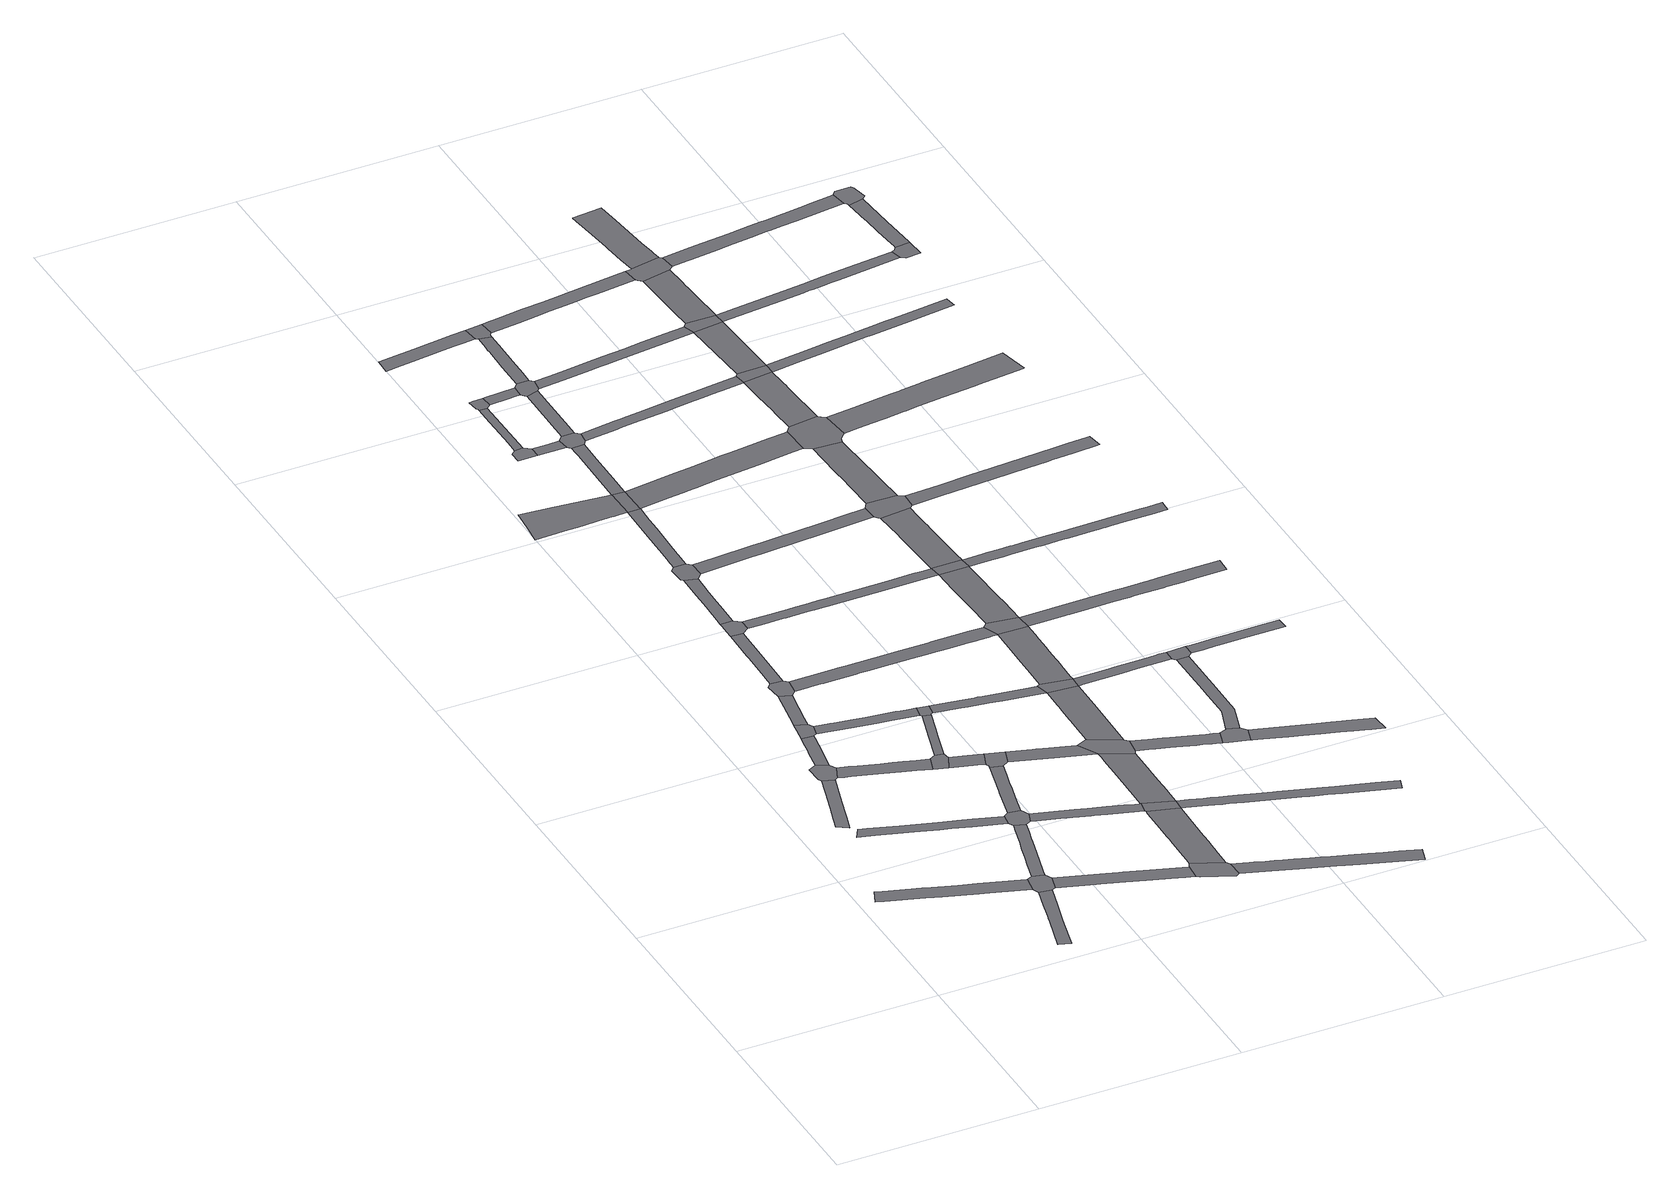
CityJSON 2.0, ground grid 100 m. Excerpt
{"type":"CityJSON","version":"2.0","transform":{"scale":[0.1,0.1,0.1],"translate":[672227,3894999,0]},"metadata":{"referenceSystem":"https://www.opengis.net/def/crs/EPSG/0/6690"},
"CityObjects":{
"road1":{"type":"Road","attributes":{"function":"9","usage":"9","RoadStructureAttribute.widthType":"2","RoadStructureAttribute.width":7.72,"RoadStructureAttribute.sectionType":"1"},"geometry":[{"type":"MultiSurface","lod":"1","boundaries":[[[0,1,2,3,4,5,6,7,8,9,10,11,12,13,14,15,16,17,18]]]}]},
"road2":{"type":"Road","attributes":{"function":"9","usage":"9","RoadStructureAttribute.widthType":"2","RoadStructureAttribute.width":6.2,"RoadStructureAttribute.sectionType":"1"},"geometry":[{"type":"MultiSurface","lod":"1","boundaries":[[[19,20,21,22,23,24,25,26,27,28,29,30]]]}]},
"road3":{"type":"Road","attributes":{"function":"9","usage":"9","RoadStructureAttribute.widthType":"3","RoadStructureAttribute.width":5.33,"RoadStructureAttribute.sectionType":"1"},"geometry":[{"type":"MultiSurface","lod":"1","boundaries":[[[31,32,33,34,35,36,37,38,39,40,41,42,43,44]]]}]},
"road4":{"type":"Road","attributes":{"function":"9","usage":"9","RoadStructureAttribute.widthType":"9","RoadStructureAttribute.width":-9999,"RoadStructureAttribute.sectionType":"9"},"geometry":[{"type":"MultiSurface","lod":"1","boundaries":[[[45,30,29,46,47,48,49,50]]]}]},
"road5":{"type":"Road","attributes":{"function":"9","usage":"9","RoadStructureAttribute.widthType":"3","RoadStructureAttribute.width":5.87,"RoadStructureAttribute.sectionType":"1"},"geometry":[{"type":"MultiSurface","lod":"1","boundaries":[[[51,52,53,54,55,56,57,58,59,60,61,62,63,64,65,66,67,68]]]}]},
"road6":{"type":"Road","attributes":{"function":"9","usage":"9","RoadStructureAttribute.widthType":"2","RoadStructureAttribute.width":6.2,"RoadStructureAttribute.sectionType":"1"},"geometry":[{"type":"MultiSurface","lod":"1","boundaries":[[[69,70,71,72,73,74,75,76,77,49,48]]]}]},
"road7":{"type":"Road","attributes":{"function":"9","usage":"9","RoadStructureAttribute.widthType":"9","RoadStructureAttribute.width":-9999,"RoadStructureAttribute.sectionType":"9"},"geometry":[{"type":"MultiSurface","lod":"1","boundaries":[[[18,17,37,36,78,79,80,81]]]}]},
"road8":{"type":"Road","attributes":{"function":"9","usage":"9","RoadStructureAttribute.widthType":"9","RoadStructureAttribute.width":-9999,"RoadStructureAttribute.sectionType":"9"},"geometry":[{"type":"MultiSurface","lod":"1","boundaries":[[[82,83,72,71,84,85,86,87]]]}]},
"road9":{"type":"Road","attributes":{"function":"9","usage":"9","RoadStructureAttribute.widthType":"2","RoadStructureAttribute.width":7.72,"RoadStructureAttribute.sectionType":"1"},"geometry":[{"type":"MultiSurface","lod":"1","boundaries":[[[46,88,89,90,91,92,93,94,95,96,97,98,99,100,101,102,103,104,47]]]}]},
"road10":{"type":"Road","attributes":{"function":"9","usage":"9","RoadStructureAttribute.widthType":"2","RoadStructureAttribute.width":6.2,"RoadStructureAttribute.sectionType":"1"},"geometry":[{"type":"MultiSurface","lod":"1","boundaries":[[[86,105,106,107,108,109,87]]]}]},
"road11":{"type":"Road","attributes":{"function":"9","usage":"9","RoadStructureAttribute.widthType":"3","RoadStructureAttribute.width":4.97,"RoadStructureAttribute.sectionType":"1"},"geometry":[{"type":"MultiSurface","lod":"1","boundaries":[[[110,111,112,113,114,115,81,80,116,117,118,119,120,121,122,123,124]]]}]},
"road12":{"type":"Road","attributes":{"function":"9","usage":"9","RoadStructureAttribute.widthType":"9","RoadStructureAttribute.width":-9999,"RoadStructureAttribute.sectionType":"9"},"geometry":[{"type":"MultiSurface","lod":"1","boundaries":[[[125,126,127,128,129,108,107]]]}]},
"road13":{"type":"Road","attributes":{"function":"9","usage":"9","RoadStructureAttribute.widthType":"9","RoadStructureAttribute.width":-9999,"RoadStructureAttribute.sectionType":"9"},"geometry":[{"type":"MultiSurface","lod":"1","boundaries":[[[130,131,132,133,68,67,110,124]]]}]},
"road14":{"type":"Road","attributes":{"function":"9","usage":"9","RoadStructureAttribute.widthType":"2","RoadStructureAttribute.width":6.2,"RoadStructureAttribute.sectionType":"1"},"geometry":[{"type":"MultiSurface","lod":"1","boundaries":[[[134,135,136,137,138,139,128,127,140,141,142]]]}]},
"road15":{"type":"Road","attributes":{"function":"9","usage":"9","RoadStructureAttribute.widthType":"2","RoadStructureAttribute.width":7.72,"RoadStructureAttribute.sectionType":"1"},"geometry":[{"type":"MultiSurface","lod":"1","boundaries":[[[143,144,145,146,147,148,149,150,151,152,153,154,155,79,78]]]}]},
"road16":{"type":"Road","attributes":{"function":"9","usage":"9","RoadStructureAttribute.widthType":"3","RoadStructureAttribute.width":5.87,"RoadStructureAttribute.sectionType":"1"},"geometry":[{"type":"MultiSurface","lod":"1","boundaries":[[[156,157,158,159,160,161,162,163,164,85,84,165,166,167,168,169,170,171,172]]]}]},
"road17":{"type":"Road","attributes":{"function":"9","usage":"9","RoadStructureAttribute.widthType":"9","RoadStructureAttribute.width":-9999,"RoadStructureAttribute.sectionType":"9"},"geometry":[{"type":"MultiSurface","lod":"1","boundaries":[[[173,174,175,176,97,96]]]}]},
"road18":{"type":"Road","attributes":{"function":"9","usage":"9","RoadStructureAttribute.widthType":"9","RoadStructureAttribute.width":-9999,"RoadStructureAttribute.sectionType":"9"},"geometry":[{"type":"MultiSurface","lod":"1","boundaries":[[[177,178,179,134,142,180,181,182]]]}]},
"road19":{"type":"Road","attributes":{"function":"9","usage":"9","RoadStructureAttribute.widthType":"3","RoadStructureAttribute.width":5.08,"RoadStructureAttribute.sectionType":"1"},"geometry":[{"type":"MultiSurface","lod":"1","boundaries":[[[132,183,184,185,186,187,188,189,190,191,133]]]}]},
"road20":{"type":"Road","attributes":{"function":"9","usage":"9","RoadStructureAttribute.widthType":"2","RoadStructureAttribute.width":7.72,"RoadStructureAttribute.sectionType":"1"},"geometry":[{"type":"MultiSurface","lod":"1","boundaries":[[[192,193,174,173,194,195,196]]]}]},
"road21":{"type":"Road","attributes":{"function":"9","usage":"9","RoadStructureAttribute.widthType":"2","RoadStructureAttribute.width":6.2,"RoadStructureAttribute.sectionType":"1"},"geometry":[{"type":"MultiSurface","lod":"1","boundaries":[[[197,198,199,200,201,202,203,204,205,206,177,182]]]}]},
"road22":{"type":"Road","attributes":{"function":"9","usage":"9","RoadStructureAttribute.widthType":"4","RoadStructureAttribute.width":3.54,"RoadStructureAttribute.sectionType":"1"},"geometry":[{"type":"MultiSurface","lod":"1","boundaries":[[[207,176,175,208,209,210,211]]]}]},
"road23":{"type":"Road","attributes":{"function":"9","usage":"9","RoadStructureAttribute.widthType":"1","RoadStructureAttribute.width":15.27,"RoadStructureAttribute.sectionType":"1"},"geometry":[{"type":"MultiSurface","lod":"1","boundaries":[[[212,213,214,215,216,217,218,219,220,221,222,223,224,225]]]}]},
"road24":{"type":"Road","attributes":{"function":"9","usage":"9","RoadStructureAttribute.widthType":"3","RoadStructureAttribute.width":5.87,"RoadStructureAttribute.sectionType":"1"},"geometry":[{"type":"MultiSurface","lod":"1","boundaries":[[[226,227,228,229,230,231,232,131,130,233,234,235,236,237,238,239,240]]]}]},
"road25":{"type":"Road","attributes":{"function":"9","usage":"9","RoadStructureAttribute.widthType":"9","RoadStructureAttribute.width":-9999,"RoadStructureAttribute.sectionType":"9"},"geometry":[{"type":"MultiSurface","lod":"1","boundaries":[[[241,189,188,242,243,192,196]]]}]},
"road26":{"type":"Road","attributes":{"function":"9","usage":"9","RoadStructureAttribute.widthType":"9","RoadStructureAttribute.width":-9999,"RoadStructureAttribute.sectionType":"9"},"geometry":[{"type":"MultiSurface","lod":"1","boundaries":[[[244,245,202,201,246,247,248,249]]]}]},
"road27":{"type":"Road","attributes":{"function":"9","usage":"9","RoadStructureAttribute.widthType":"9","RoadStructureAttribute.width":-9999,"RoadStructureAttribute.sectionType":"9"},"geometry":[{"type":"MultiSurface","lod":"1","boundaries":[[[250,251,252,172,171,211,210,253,254]]]}]},
"road28":{"type":"Road","attributes":{"function":"9","usage":"9","RoadStructureAttribute.widthType":"2","RoadStructureAttribute.width":6.2,"RoadStructureAttribute.sectionType":"1"},"geometry":[{"type":"MultiSurface","lod":"1","boundaries":[[[248,255,256,257,258,259,260,261,212,262,263,264,265,266,249]]]}]},
"road29":{"type":"Road","attributes":{"function":"9","usage":"9","RoadStructureAttribute.widthType":"9","RoadStructureAttribute.width":-9999,"RoadStructureAttribute.sectionType":"9"},"geometry":[{"type":"MultiSurface","lod":"1","boundaries":[[[267,268,269,270,271,151,150,272]]]}]},
"road30":{"type":"Road","attributes":{"function":"9","usage":"9","RoadStructureAttribute.widthType":"9","RoadStructureAttribute.width":-9999,"RoadStructureAttribute.sectionType":"9"},"geometry":[{"type":"MultiSurface","lod":"1","boundaries":[[[273,274,275,276,277,278]]]}]},
"road31":{"type":"Road","attributes":{"function":"9","usage":"9","RoadStructureAttribute.widthType":"4","RoadStructureAttribute.width":3.51,"RoadStructureAttribute.sectionType":"1"},"geometry":[{"type":"MultiSurface","lod":"1","boundaries":[[[277,279,280,281,282,283,278]]]}]},
"road32":{"type":"Road","attributes":{"function":"9","usage":"9","RoadStructureAttribute.widthType":"9","RoadStructureAttribute.width":-9999,"RoadStructureAttribute.sectionType":"9"},"geometry":[{"type":"MultiSurface","lod":"1","boundaries":[[[213,212,261,284]]]}]},
"road33":{"type":"Road","attributes":{"function":"9","usage":"9","RoadStructureAttribute.widthType":"2","RoadStructureAttribute.width":14.88,"RoadStructureAttribute.sectionType":"1"},"geometry":[{"type":"MultiSurface","lod":"1","boundaries":[[[285,286,287,288,289,290,291,292,271,270,293,294,295,296,297,298,299,300,301]]]}]},
"road34":{"type":"Road","attributes":{"function":"9","usage":"9","RoadStructureAttribute.widthType":"2","RoadStructureAttribute.width":7.72,"RoadStructureAttribute.sectionType":"1"},"geometry":[{"type":"MultiSurface","lod":"1","boundaries":[[[302,303,304,305,306,243,242,307,308,309,310,311,312]]]}]},
"road35":{"type":"Road","attributes":{"function":"9","usage":"9","RoadStructureAttribute.widthType":"2","RoadStructureAttribute.width":7.55,"RoadStructureAttribute.sectionType":"1"},"geometry":[{"type":"MultiSurface","lod":"1","boundaries":[[[313,314,315,316,317,318,319,320,321,322,126,125,323,324,325,326,327,328,329,330,331,332,333,334,335,336,337,338,339,340,341,342,343,344,345,346]]]}]},
"road36":{"type":"Road","attributes":{"function":"9","usage":"9","RoadStructureAttribute.widthType":"3","RoadStructureAttribute.width":5.17,"RoadStructureAttribute.sectionType":"1"},"geometry":[{"type":"MultiSurface","lod":"1","boundaries":[[[347,276,275,348,349]]]}]},
"road37":{"type":"Road","attributes":{"function":"9","usage":"9","RoadStructureAttribute.widthType":"9","RoadStructureAttribute.width":-9999,"RoadStructureAttribute.sectionType":"9"},"geometry":[{"type":"MultiSurface","lod":"1","boundaries":[[[350,351,352,353,354,280,279,355]]]}]},
"road38":{"type":"Road","attributes":{"function":"9","usage":"9","RoadStructureAttribute.widthType":"2","RoadStructureAttribute.width":6.08,"RoadStructureAttribute.sectionType":"1"},"geometry":[{"type":"MultiSurface","lod":"1","boundaries":[[[356,357,358,213,284,359,360,361,362,363,364]]]}]},
"road39":{"type":"Road","attributes":{"function":"9","usage":"9","RoadStructureAttribute.widthType":"9","RoadStructureAttribute.width":-9999,"RoadStructureAttribute.sectionType":"9"},"geometry":[{"type":"MultiSurface","lod":"1","boundaries":[[[285,301,365,226,240]]]}]},
"road40":{"type":"Road","attributes":{"function":"9","usage":"9","RoadStructureAttribute.widthType":"3","RoadStructureAttribute.width":5.87,"RoadStructureAttribute.sectionType":"1"},"geometry":[{"type":"MultiSurface","lod":"1","boundaries":[[[366,367,368,369,370,371,372,373,374,375,376,377,378,379,380,381,382,383,250,254]]]}]},
"road41":{"type":"Road","attributes":{"function":"9","usage":"9","RoadStructureAttribute.widthType":"9","RoadStructureAttribute.width":-9999,"RoadStructureAttribute.sectionType":"9"},"geometry":[{"type":"MultiSurface","lod":"1","boundaries":[[[363,384,385,386,387,349,348,364]]]}]},
"road42":{"type":"Road","attributes":{"function":"9","usage":"9","RoadStructureAttribute.widthType":"2","RoadStructureAttribute.width":14.88,"RoadStructureAttribute.sectionType":"1"},"geometry":[{"type":"MultiSurface","lod":"1","boundaries":[[[388,389,390,391,392,393,394,302,395,396,397,398,399,226,365,400]]]}]},
"road43":{"type":"Road","attributes":{"function":"9","usage":"9","RoadStructureAttribute.widthType":"3","RoadStructureAttribute.width":5.25,"RoadStructureAttribute.sectionType":"1"},"geometry":[{"type":"MultiSurface","lod":"1","boundaries":[[[401,402,403,404,405,350,355]]]}]},
"road44":{"type":"Road","attributes":{"function":"9","usage":"9","RoadStructureAttribute.widthType":"3","RoadStructureAttribute.width":5.66,"RoadStructureAttribute.sectionType":"1"},"geometry":[{"type":"MultiSurface","lod":"1","boundaries":[[[406,407,408,409,410,411,412,413,414,415,416,417,418,419,181,180,420,421,422,423,424,425,426,427,428,429,430]]]}]},
"road45":{"type":"Road","attributes":{"function":"9","usage":"9","RoadStructureAttribute.widthType":"2","RoadStructureAttribute.width":7.71,"RoadStructureAttribute.sectionType":"1"},"geometry":[{"type":"MultiSurface","lod":"1","boundaries":[[[431,432,433,434,435,436,437,438,439,440,441,442]]]}]},
"road46":{"type":"Road","attributes":{"function":"9","usage":"9","RoadStructureAttribute.widthType":"9","RoadStructureAttribute.width":-9999,"RoadStructureAttribute.sectionType":"9"},"geometry":[{"type":"MultiSurface","lod":"1","boundaries":[[[303,302,394,443,444,445,446]]]}]},
"road47":{"type":"Road","attributes":{"function":"9","usage":"9","RoadStructureAttribute.widthType":"2","RoadStructureAttribute.width":6.08,"RoadStructureAttribute.sectionType":"1"},"geometry":[{"type":"MultiSurface","lod":"1","boundaries":[[[386,447,448,449,450,387]]]}]},
"road48":{"type":"Road","attributes":{"function":"9","usage":"9","RoadStructureAttribute.widthType":"9","RoadStructureAttribute.width":-9999,"RoadStructureAttribute.sectionType":"9"},"geometry":[{"type":"MultiSurface","lod":"1","boundaries":[[[404,403,450,449,451,452,453,454]]]}]},
"road49":{"type":"Road","attributes":{"function":"9","usage":"9","RoadStructureAttribute.widthType":"2","RoadStructureAttribute.width":7.14,"RoadStructureAttribute.sectionType":"1"},"geometry":[{"type":"MultiSurface","lod":"1","boundaries":[[[455,456,457,458,459,460,461,462,463,464,465,466,467,468,247,246]]]}]},
"road50":{"type":"Road","attributes":{"function":"9","usage":"9","RoadStructureAttribute.widthType":"2","RoadStructureAttribute.width":14.88,"RoadStructureAttribute.sectionType":"1"},"geometry":[{"type":"MultiSurface","lod":"1","boundaries":[[[469,376,470,471,472,473,474,475,476,477,446,445,478,479]]]}]},
"road51":{"type":"Road","attributes":{"function":"9","usage":"9","RoadStructureAttribute.widthType":"2","RoadStructureAttribute.width":7.32,"RoadStructureAttribute.sectionType":"1"},"geometry":[{"type":"MultiSurface","lod":"1","boundaries":[[[480,481,482,483,484,485,486,487,488,489,490,491,492,493,494,495,496,497,498,499,500,501,502,269,268]]]}]},
"road52":{"type":"Road","attributes":{"function":"9","usage":"9","RoadStructureAttribute.widthType":"2","RoadStructureAttribute.width":6.08,"RoadStructureAttribute.sectionType":"1"},"geometry":[{"type":"MultiSurface","lod":"1","boundaries":[[[453,503,504,505,506,507,508,509,510,511,454]]]}]},
"road53":{"type":"Road","attributes":{"function":"9","usage":"9","RoadStructureAttribute.widthType":"9","RoadStructureAttribute.width":-9999,"RoadStructureAttribute.sectionType":"9"},"geometry":[{"type":"MultiSurface","lod":"1","boundaries":[[[376,469,512,513,377]]]}]},
"road54":{"type":"Road","attributes":{"function":"9","usage":"9","RoadStructureAttribute.widthType":"9","RoadStructureAttribute.width":-9999,"RoadStructureAttribute.sectionType":"9"},"geometry":[{"type":"MultiSurface","lod":"1","boundaries":[[[514,437,436,507,506,515,516]]]}]},
"road55":{"type":"Road","attributes":{"function":"9","usage":"9","RoadStructureAttribute.widthType":"1","RoadStructureAttribute.width":15.27,"RoadStructureAttribute.sectionType":"1"},"geometry":[{"type":"MultiSurface","lod":"1","boundaries":[[[517,518,519,520,521,522,523,524,525,526,284,261,527,528,529,530,531,532,533,534,535,536,537,538]]]}]},
"road56":{"type":"Road","attributes":{"function":"9","usage":"9","RoadStructureAttribute.widthType":"2","RoadStructureAttribute.width":14.88,"RoadStructureAttribute.sectionType":"1"},"geometry":[{"type":"MultiSurface","lod":"1","boundaries":[[[539,345,540,541,542,543,544,513,512,545,546,547,548,549,550,551,552,553,554,555]]]}]},
"road57":{"type":"Road","attributes":{"function":"9","usage":"9","RoadStructureAttribute.widthType":"2","RoadStructureAttribute.width":7.69,"RoadStructureAttribute.sectionType":"1"},"geometry":[{"type":"MultiSurface","lod":"1","boundaries":[[[556,557,558,559,560,561,562,563,564,565,566,567,568,569,570,571,572,444,443]]]}]},
"road58":{"type":"Road","attributes":{"function":"9","usage":"9","RoadStructureAttribute.widthType":"9","RoadStructureAttribute.width":-9999,"RoadStructureAttribute.sectionType":"9"},"geometry":[{"type":"MultiSurface","lod":"1","boundaries":[[[345,539,573,574,346]]]}]},
"road59":{"type":"Road","attributes":{"function":"9","usage":"9","RoadStructureAttribute.widthType":"3","RoadStructureAttribute.width":5.82,"RoadStructureAttribute.sectionType":"1"},"geometry":[{"type":"MultiSurface","lod":"1","boundaries":[[[575,576,577,578,579,580,581,582,583,584,585,586,587,588,589,365,301,590,591,592,593,594,595,596,597,598,599,600,601,602,603]]]}]},
"road60":{"type":"Road","attributes":{"function":"9","usage":"9","RoadStructureAttribute.widthType":"3","RoadStructureAttribute.width":5.7,"RoadStructureAttribute.sectionType":"1"},"geometry":[{"type":"MultiSurface","lod":"1","boundaries":[[[604,605,606,607,608,609,610,611,385,384,612,613,614,615,616,617,618,619,620,621,622,623,624]]]}]},
"road61":{"type":"Road","attributes":{"function":"9","usage":"9","RoadStructureAttribute.widthType":"2","RoadStructureAttribute.width":14.88,"RoadStructureAttribute.sectionType":"1"},"geometry":[{"type":"MultiSurface","lod":"1","boundaries":[[[625,626,627,628,629,630,406,631,632,633,634,635,636,637,638,574,573]]]}]},
"road62":{"type":"Road","attributes":{"function":"9","usage":"9","RoadStructureAttribute.widthType":"9","RoadStructureAttribute.width":-9999,"RoadStructureAttribute.sectionType":"9"},"geometry":[{"type":"MultiSurface","lod":"1","boundaries":[[[630,639,407,406]]]}]},
"road63":{"type":"Road","attributes":{"function":"9","usage":"9","RoadStructureAttribute.widthType":"3","RoadStructureAttribute.width":5.67,"RoadStructureAttribute.sectionType":"1"},"geometry":[{"type":"MultiSurface","lod":"1","boundaries":[[[640,641,642,643,644,645,646,647,648,649,650,651,652,653,512,469]]]}]},
"road64":{"type":"Road","attributes":{"function":"9","usage":"9","RoadStructureAttribute.widthType":"9","RoadStructureAttribute.width":-9999,"RoadStructureAttribute.sectionType":"9"},"geometry":[{"type":"MultiSurface","lod":"1","boundaries":[[[654,655,656,565,564,657,658,659]]]}]},
"road65":{"type":"Road","attributes":{"function":"9","usage":"9","RoadStructureAttribute.widthType":"3","RoadStructureAttribute.width":5.69,"RoadStructureAttribute.sectionType":"1"},"geometry":[{"type":"MultiSurface","lod":"1","boundaries":[[[660,661,662,663,664,665,666,667,668,669,670,671,672,673,674,675,676,452,451]]]}]},
"road66":{"type":"Road","attributes":{"function":"9","usage":"9","RoadStructureAttribute.widthType":"2","RoadStructureAttribute.width":14.88,"RoadStructureAttribute.sectionType":"1"},"geometry":[{"type":"MultiSurface","lod":"1","boundaries":[[[677,678,679,680,681,682,683,684,685,686,687,688,689,690,407,639,691]]]}]},
"road67":{"type":"Road","attributes":{"function":"9","usage":"9","RoadStructureAttribute.widthType":"9","RoadStructureAttribute.width":-9999,"RoadStructureAttribute.sectionType":"9"},"geometry":[{"type":"MultiSurface","lod":"1","boundaries":[[[692,693,694,695,461,460,684,683]]]}]},
"road68":{"type":"Road","attributes":{"function":"9","usage":"9","RoadStructureAttribute.widthType":"3","RoadStructureAttribute.width":5.28,"RoadStructureAttribute.sectionType":"1"},"geometry":[{"type":"MultiSurface","lod":"1","boundaries":[[[696,697,698,699,700,701,655,654,702,703,704,705,706,707]]]}]},
"road69":{"type":"Road","attributes":{"function":"9","usage":"9","RoadStructureAttribute.widthType":"2","RoadStructureAttribute.width":7.71,"RoadStructureAttribute.sectionType":"1"},"geometry":[{"type":"MultiSurface","lod":"1","boundaries":[[[708,709,710,711,712,713,714,715,716,717,718,719,720,721,722,723,724,725,726,727,514,516]]]}]},
"road70":{"type":"Road","attributes":{"function":"9","usage":"9","RoadStructureAttribute.widthType":"2","RoadStructureAttribute.width":14.88,"RoadStructureAttribute.sectionType":"1"},"geometry":[{"type":"MultiSurface","lod":"1","boundaries":[[[694,728,729,730,731,732,733,734,735,736,737,738,739,740,741,742,695]]]}]},
"road71":{"type":"Road","attributes":{"function":"9","usage":"9","RoadStructureAttribute.widthType":"9","RoadStructureAttribute.width":-9999,"RoadStructureAttribute.sectionType":"9"},"geometry":[{"type":"MultiSurface","lod":"1","boundaries":[[[706,743,744,646,645,707]]]}]},
"road72":{"type":"Road","attributes":{"function":"9","usage":"9","RoadStructureAttribute.widthType":"9","RoadStructureAttribute.width":-9999,"RoadStructureAttribute.sectionType":"9"},"geometry":[{"type":"MultiSurface","lod":"1","boundaries":[[[537,736,735,745,746,747,748,749,750,751,538]]]}]},
"road73":{"type":"Road","attributes":{"function":"9","usage":"9","RoadStructureAttribute.widthType":"2","RoadStructureAttribute.width":7.69,"RoadStructureAttribute.sectionType":"1"},"geometry":[{"type":"MultiSurface","lod":"1","boundaries":[[[752,753,754,755,756,757,758,759,760,761,762,763,764,765,766,659,658]]]}]},
"road74":{"type":"Road","attributes":{"function":"9","usage":"9","RoadStructureAttribute.widthType":"1","RoadStructureAttribute.width":15.05,"RoadStructureAttribute.sectionType":"1"},"geometry":[{"type":"MultiSurface","lod":"1","boundaries":[[[767,768,769,751,750,770,771,772,773,774,775,776,777,624,778]]]}]},
"road75":{"type":"Road","attributes":{"function":"9","usage":"9","RoadStructureAttribute.widthType":"9","RoadStructureAttribute.width":-9999,"RoadStructureAttribute.sectionType":"9"},"geometry":[{"type":"MultiSurface","lod":"1","boundaries":[[[779,604,624,777,780]]]}]},
"road76":{"type":"Road","attributes":{"function":"9","usage":"9","RoadStructureAttribute.widthType":"2","RoadStructureAttribute.width":7.59,"RoadStructureAttribute.sectionType":"1"},"geometry":[{"type":"MultiSurface","lod":"1","boundaries":[[[781,782,783,784,785,786,787,788,789,790,791,792,793,794,795,796,797,798,799,800,801,802,803,804,805,806,807,808,809,810,811,812,573,539,813]]]}]},
"road77":{"type":"Road","attributes":{"function":"9","usage":"9","RoadStructureAttribute.widthType":"1","RoadStructureAttribute.width":15.05,"RoadStructureAttribute.sectionType":"1"},"geometry":[{"type":"MultiSurface","lod":"1","boundaries":[[[814,815,816,817,818,667,779,780]]]}]},
"road78":{"type":"Road","attributes":{"function":"9","usage":"9","RoadStructureAttribute.widthType":"9","RoadStructureAttribute.width":-9999,"RoadStructureAttribute.sectionType":"9"},"geometry":[{"type":"MultiSurface","lod":"1","boundaries":[[[819,820,668,667,818]]]}]},
"road79":{"type":"Road","attributes":{"function":"9","usage":"9","RoadStructureAttribute.widthType":"3","RoadStructureAttribute.width":5.83,"RoadStructureAttribute.sectionType":"1"},"geometry":[{"type":"MultiSurface","lod":"1","boundaries":[[[821,822,823,824,825,826,827,828,829,830,831,832,833,834,835,836,837,838,639,630,839,840,841,842,843,844,845,846,847,848,849,850,851,852,853,854,855,856,857,858]]]}]},
"road80":{"type":"Road","attributes":{"function":"9","usage":"9","RoadStructureAttribute.widthType":"3","RoadStructureAttribute.width":5.67,"RoadStructureAttribute.sectionType":"1"},"geometry":[{"type":"MultiSurface","lod":"1","boundaries":[[[859,860,861,862,863,864,865,744,743,866,867,868,869,870]]]}]},
"road81":{"type":"Road","attributes":{"function":"9","usage":"9","RoadStructureAttribute.widthType":"1","RoadStructureAttribute.width":15.05,"RoadStructureAttribute.sectionType":"1"},"geometry":[{"type":"MultiSurface","lod":"1","boundaries":[[[871,872,873,874,875,876,877,878,879,880,820,819]]]}]},
"road82":{"type":"Road","attributes":{"function":"9","usage":"9","RoadStructureAttribute.widthType":"9","RoadStructureAttribute.width":-9999,"RoadStructureAttribute.sectionType":"9"},"geometry":[{"type":"MultiSurface","lod":"1","boundaries":[[[881,882,883,884,718,717,878,877,885]]]}]},
"road83":{"type":"Road","attributes":{"function":"9","usage":"9","RoadStructureAttribute.widthType":"2","RoadStructureAttribute.width":7.54,"RoadStructureAttribute.sectionType":"1"},"geometry":[{"type":"MultiSurface","lod":"1","boundaries":[[[886,887,888,889,890,891,892,893,894,693,692,895,896,897,898,899,900,901,902,903,904]]]}]},
"road84":{"type":"Road","attributes":{"function":"9","usage":"9","RoadStructureAttribute.widthType":"1","RoadStructureAttribute.width":15.05,"RoadStructureAttribute.sectionType":"1"},"geometry":[{"type":"MultiSurface","lod":"1","boundaries":[[[905,906,907,908,909,910,911,883,882,912,913,914,915,916,917]]]}]},
"road85":{"type":"Road","attributes":{"function":"9","usage":"9","RoadStructureAttribute.widthType":"1","RoadStructureAttribute.width":15.27,"RoadStructureAttribute.sectionType":"1"},"geometry":[{"type":"MultiSurface","lod":"1","boundaries":[[[918,919,920,921,922,923,924,925,926,748,747,927,928,929,930,931,932,933,934,935,936,937,938,939,940,941]]]}]},
"road86":{"type":"Road","attributes":{"function":"9","usage":"9","RoadStructureAttribute.widthType":"3","RoadStructureAttribute.width":5.77,"RoadStructureAttribute.sectionType":"1"},"geometry":[{"type":"MultiSurface","lod":"1","boundaries":[[[777,942,943,944,945,946,947,948,949,950,951,952,953,954,955,956,957,958,959,960,961,962,780]]]}]},
"road87":{"type":"Road","attributes":{"function":"9","usage":"9","RoadStructureAttribute.widthType":"3","RoadStructureAttribute.width":5.84,"RoadStructureAttribute.sectionType":"1"},"geometry":[{"type":"MultiSurface","lod":"1","boundaries":[[[818,963,964,965,966,967,968,969,970,971,972,973,974,975,976,977,978,979,819]]]}]},
"road88":{"type":"Road","attributes":{"function":"9","usage":"9","RoadStructureAttribute.widthType":"2","RoadStructureAttribute.width":7.53,"RoadStructureAttribute.sectionType":"1"},"geometry":[{"type":"MultiSurface","lod":"1","boundaries":[[[980,981,982,983,984,985,986,987,988,989,990,991,992,993,994,995,996,997,998,999,1000,881,885]]]}]},
"road89":{"type":"Road","attributes":{"function":"9","usage":"9","RoadStructureAttribute.widthType":"9","RoadStructureAttribute.width":-9999,"RoadStructureAttribute.sectionType":"9"},"geometry":[{"type":"MultiSurface","lod":"1","boundaries":[[[1001,1002,1003,974,973,1004,1005]]]}]},
"road90":{"type":"Road","attributes":{"function":"9","usage":"9","RoadStructureAttribute.widthType":"2","RoadStructureAttribute.width":8.01,"RoadStructureAttribute.sectionType":"1"},"geometry":[{"type":"MultiSurface","lod":"1","boundaries":[[[1006,1007,1008,1009,1010,1011,1012,1002,1001,1013,1014,1015]]]}]},
"road91":{"type":"Road","attributes":{"function":"9","usage":"9","RoadStructureAttribute.widthType":"9","RoadStructureAttribute.width":-9999,"RoadStructureAttribute.sectionType":"9"},"geometry":[{"type":"MultiSurface","lod":"1","boundaries":[[[990,1016,1006,1015,1017,1018,1019,1020,991]]]}]}
},
"vertices":[
[547,715,0],[465,742,0],[352,779,0],[312,792,0],[288,800,0],[267,807,0],[241,816,0],[144,847,0],[108,860,0],[77,785,0],[115,773,0],[291,715,0],[327,703,0],[361,692,0],[517,640,0],[562,625,0],[667,591,0],[744,565,0],[757,646,0],
[267,1674,0],[258,1642,0],[253,1625,0],[228,1542,0],[202,1457,0],[184,1397,0],[235,1359,0],[260,1440,0],[274,1486,0],[307,1597,0],[346,1729,0],[290,1749,0],
[710,108,0],[748,256,0],[762,309,0],[766,322,0],[787,403,0],[821,522,0],[760,534,0],[733,434,0],[711,348,0],[707,334,0],[700,307,0],[653,128,0],[652,125,0],[709,106,0],
[282,1767,0],[362,1739,0],[393,1813,0],[375,1845,0],[318,1873,0],[279,1853,0],
[781,1173,0],[755,1181,0],[688,1202,0],[606,1227,0],[513,1256,0],[442,1278,0],[302,1322,0],[261,1334,0],[230,1282,0],[310,1257,0],[429,1220,0],[476,1205,0],[502,1197,0],[587,1171,0],[638,1155,0],[725,1128,0],[880,1080,0],[889,1139,0],
[394,1956,0],[413,2064,0],[416,2083,0],[356,2087,0],[349,2047,0],[341,1999,0],[336,1970,0],[324,1904,0],[321,1889,0],
[841,533,0],[861,611,0],[843,645,0],[786,659,0],
[368,2157,0],[361,2117,0],[432,2092,0],[447,2151,0],[432,2176,0],[374,2196,0],
[394,1729,0],[422,1721,0],[514,1693,0],[562,1678,0],[636,1655,0],[703,1635,0],[736,1624,0],[756,1618,0],[770,1614,0],[796,1690,0],[739,1707,0],[681,1725,0],[636,1739,0],[583,1755,0],[535,1770,0],[462,1792,0],[447,1797,0],
[440,2225,0],[455,2311,0],[473,2413,0],[415,2434,0],[385,2261,0],
[893,1055,0],[883,1018,0],[859,927,0],[843,871,0],[827,811,0],[811,751,0],[851,673,0],[860,708,0],[865,727,0],[874,760,0],[900,858,0],[915,915,0],[919,929,0],[933,980,0],[948,1038,0],
[496,2435,0],[507,2515,0],[487,2535,0],[427,2537,0],[405,2515,0],
[975,1053,0],[996,1109,0],[975,1147,0],[915,1156,0],
[436,2949,0],[435,2905,0],[432,2783,0],[432,2759,0],[430,2683,0],[430,2656,0],[493,2818,0],[495,2903,0],[496,2948,0],
[1014,476,0],[1034,470,0],[1139,435,0],[1226,406,0],[1307,380,0],[1333,371,0],[1395,351,0],[1436,337,0],[1445,419,0],[1252,482,0],[1165,511,0],[1149,516,0],[1093,535,0],
[876,2086,0],[849,2090,0],[826,2094,0],[721,2108,0],[687,2113,0],[632,2122,0],[544,2136,0],[526,2139,0],[475,2146,0],[500,2082,0],[540,2075,0],[594,2067,0],[711,2049,0],[779,2039,0],[831,2031,0],[909,2020,0],[919,2079,0],
[839,1593,0],[875,1668,0],[867,1700,0],[828,1707,0],
[438,3058,0],[438,3042,0],[437,2992,0],[532,2974,0],[530,3032,0],[498,3055,0],
[979,1166,0],[1000,1252,0],[1016,1317,0],[1029,1371,0],[1043,1427,0],[1062,1499,0],[1003,1513,0],[958,1333,0],[954,1318,0],
[1026,1621,0],[958,1642,0],[903,1573,0],[964,1555,0],[999,1544,0],
[500,3161,0],[501,3221,0],[503,3304,0],[504,3324,0],[509,3424,0],[447,3439,0],[443,3304,0],[441,3207,0],[441,3185,0],[439,3095,0],
[869,1850,0],[907,1838,0],[923,1892,0],[955,2001,0],[916,2012,0],
[463,4033,0],[461,4186,0],[193,4212,0],[117,4220,0],[19,4229,0],[10,4126,0],[1,4019,0],[165,4024,0],[213,4025,0],[300,4028,0],[316,4028,0],[390,4031,0],[396,4031,0],[460,4033,0],
[1474,961,0],[1471,962,0],[1450,968,0],[1404,983,0],[1330,1006,0],[1247,1031,0],[1192,1048,0],[999,1045,0],[1105,1012,0],[1236,971,0],[1249,968,0],[1305,950,0],[1352,936,0],[1395,922,0],[1464,901,0],
[1006,1525,0],[1094,1518,0],[1118,1593,0],
[433,3531,0],[436,3451,0],[536,3453,0],[534,3531,0],[511,3552,0],[452,3550,0],
[978,2070,0],[952,2074,0],[939,2076,0],[957,2008,0],[969,2011,0],
[513,3636,0],[514,3662,0],[516,3710,0],[520,3860,0],[523,3937,0],[526,4030,0],[526,4033,0],[463,4030,0],[461,3927,0],[458,3791,0],[454,3647,0],[453,3588,0],
[1601,260,0],[1620,273,0],[1619,359,0],[1605,377,0],[1457,441,0],[1452,324,0],
[210,4670,0],[210,4610,0],[306,4610,0],[306,4671,0],[272,4694,0],[232,4689,0],
[272,5044,0],[232,5044,0],[232,4943,0],[232,4887,0],[232,4758,0],
[523,4184,0],
[1468,894,0],[1467,875,0],[1465,781,0],[1463,679,0],[1463,654,0],[1462,618,0],[1459,507,0],[1458,456,0],[1608,462,0],[1609,500,0],[1610,526,0],[1611,559,0],[1612,610,0],[1613,662,0],[1617,825,0],[1618,848,0],[1618,851,0],
[1482,1397,0],[1427,1498,0],[1259,1550,0],[1252,1552,0],[1236,1557,0],[1168,1495,0],[1244,1471,0],[1292,1456,0],[1339,1442,0],[1411,1420,0],[1479,1398,0],
[1452,2519,0],[1402,2519,0],[1324,2519,0],[1217,2518,0],[1198,2518,0],[1033,2517,0],[930,2517,0],[788,2516,0],[749,2516,0],[717,2516,0],[559,2436,0],[581,2436,0],[625,2436,0],[640,2436,0],[664,2436,0],[798,2437,0],[819,2437,0],[868,2437,0],[928,2437,0],[1079,2438,0],[1143,2438,0],[1203,2438,0],[1225,2438,0],[1252,2438,0],[1313,2438,0],[1337,2438,0],[1346,2438,0],[1395,2438,0],[1410,2438,0],[1456,2438,0],[1476,2439,0],[1498,2439,0],[1501,2439,0],[1472,2519,0],
[387,4671,0],[448,4611,0],[441,4671,0],
[290,5125,0],[239,5122,0],[220,5120,0],[224,5061,0],[232,5056,0],[294,5065,0],
[466,4557,0],[466,4532,0],[463,4304,0],[523,4187,0],[525,4305,0],[526,4437,0],[527,4523,0],[528,4598,0],[467,4596,0],
[1623,912,0],
[1059,1996,0],[1098,1990,0],[1131,1985,0],[1154,1981,0],[1168,1979,0],[1227,1970,0],[1289,1960,0],[1350,1951,0],[1425,1939,0],[1489,1929,0],[1492,1929,0],[1475,1993,0],[1311,2018,0],[1225,2031,0],[1203,2035,0],[1188,2037,0],[1133,2046,0],[1042,2060,0],
[546,4620,0],[553,4681,0],[530,4700,0],[468,4701,0],
[1625,1037,0],[1626,1101,0],[1626,1109,0],[1626,1115,0],[1627,1158,0],[1627,1175,0],[1630,1329,0],[1481,1368,0],[1481,1336,0],[1478,1207,0],[1475,1012,0],[1474,964,0],[1623,915,0],
[388,5072,0],[424,5074,0],[450,5076,0],[452,5136,0],[302,5126,0],
[1478,2979,0],[1470,3037,0],[1467,3037,0],[1421,3037,0],[1380,3037,0],[1255,3036,0],[938,3033,0],[908,3033,0],[843,3032,0],[798,3032,0],[757,3031,0],[720,3031,0],[668,3032,0],[568,3032,0],[597,2974,0],[707,2974,0],[721,2974,0],[788,2974,0],[840,2975,0],[862,2975,0],[904,2975,0],[925,2975,0],[1242,2977,0],[1277,2977,0],[1475,2979,0],
[76,5514,0],[143,5522,0],[276,5538,0],[364,5549,0],[402,5553,0],[469,5561,0],[459,5641,0],[389,5632,0],[192,5609,0],[91,5596,0],[3,5586,0],[1,5505,0],
[1639,1346,0],[1649,1426,0],[1632,1447,0],[1484,1521,0],
[531,4793,0],[532,4901,0],[534,5069,0],[473,5051,0],
[544,5080,0],[552,5141,0],[535,5161,0],[474,5158,0],
[798,3471,0],[849,3475,0],[909,3479,0],[1004,3485,0],[1176,3498,0],[1421,3515,0],[1418,3593,0],[1301,3585,0],[1218,3579,0],[1041,3566,0],[998,3563,0],[891,3556,0],[840,3552,0],[653,3540,0],
[1641,1917,0],[1490,1820,0],[1490,1806,0],[1489,1777,0],[1488,1747,0],[1488,1730,0],[1487,1690,0],[1487,1656,0],[1486,1638,0],[1638,1728,0],[1641,1914,0],
[1758,226,0],[1875,187,0],[2057,125,0],[2066,122,0],[2068,122,0],[2133,100,0],[2239,64,0],[2408,7,0],[2430,84,0],[2365,106,0],[2332,117,0],[2267,139,0],[2202,161,0],[2144,180,0],[2045,214,0],[2003,228,0],[1957,243,0],[1889,266,0],[1819,289,0],[1805,294,0],[1748,313,0],[1720,323,0],[1699,329,0],
[536,5225,0],[537,5327,0],[539,5470,0],[540,5541,0],[480,5552,0],[479,5480,0],[478,5455,0],[478,5439,0],[476,5306,0],
[1643,1977,0],[1492,2002,0],
[544,5651,0],[540,5558,0],[553,5572,0],
[1357,4287,0],[1282,4278,0],[1161,4264,0],[1081,4254,0],[1028,4248,0],[981,4242,0],[976,4242,0],[863,4227,0],[790,4218,0],[586,4192,0],[529,4033,0],[676,4052,0],[749,4062,0],[806,4069,0],[821,4071,0],[930,4085,0],[1077,4103,0],[1149,4112,0],[1267,4126,0],[1331,4133,0],[1383,4140,0],[1378,4289,0],
[1651,2439,0],[1498,2274,0],[1498,2273,0],[1497,2227,0],[1496,2133,0],[1495,2107,0],[1643,1980,0],[1642,2000,0],[1645,2098,0],[1645,2109,0],[1646,2136,0],[1646,2154,0],[1647,2219,0],[1648,2253,0],[1649,2328,0],[1650,2367,0],[1651,2436,0],
[1695,1328,0],[1725,1319,0],[1789,1299,0],[1841,1283,0],[1901,1265,0],[1928,1257,0],[1969,1244,0],[1985,1239,0],[2013,1230,0],[2036,1306,0],[2007,1315,0],[1978,1324,0],[1922,1342,0],[1851,1364,0],[1825,1372,0],[1793,1382,0],[1729,1401,0],
[1645,2518,0],[1495,2542,0],
[2585,616,0],[2480,649,0],[2393,675,0],[2307,702,0],[2254,718,0],[2058,778,0],[2042,783,0],[1971,805,0],[1892,829,0],[1849,842,0],[1810,854,0],[1773,866,0],[1742,875,0],[1681,894,0],[1626,911,0],[1621,850,0],[1639,844,0],[1709,823,0],[1788,798,0],[1798,795,0],[1826,787,0],[1890,767,0],[2137,691,0],[2170,681,0],[2193,674,0],[2247,658,0],[2312,638,0],[2359,623,0],[2568,559,0],
[1371,4783,0],[1010,4738,0],[884,4722,0],[834,4716,0],[791,4711,0],[764,4708,0],[732,4704,0],[621,4690,0],[713,4641,0],[730,4643,0],[801,4652,0],[978,4673,0],[1031,4680,0],[1095,4688,0],[1123,4691,0],[1132,4693,0],[1188,4699,0],[1207,4702,0],[1267,4709,0],[1376,4723,0],[1379,4723,0],
[1645,2521,0],[1640,2657,0],[1637,2712,0],[1630,2917,0],[1627,2975,0],[1627,2978,0],[1478,2976,0],[1480,2919,0],[1483,2844,0],[1484,2816,0],[1486,2763,0],[1489,2698,0],[1491,2643,0],[1493,2586,0],
[1621,3038,0],
[1644,1917,0],[1663,1918,0],[1857,1922,0],[1898,1923,0],[1936,1923,0],[2106,1925,0],[2106,1983,0],[2073,1983,0],[2053,1982,0],[2002,1982,0],[1942,1981,0],[1853,1981,0],[1829,1980,0],[1742,1978,0],
[2132,1303,0],[2075,1323,0],[2074,1320,0],[2038,1223,0],[2135,1195,0],[2157,1272,0],
[587,5085,0],[677,5096,0],[814,5112,0],[867,5118,0],[899,5122,0],[963,5130,0],[1353,5176,0],[1356,5177,0],[1339,5235,0],[1234,5222,0],[1118,5209,0],[1024,5197,0],[911,5184,0],[818,5173,0],[755,5165,0],[693,5158,0],[628,5150,0],
[1618,3088,0],[1611,3232,0],[1607,3328,0],[1606,3344,0],[1604,3379,0],[1601,3437,0],[1598,3508,0],[1445,3493,0],[1455,3340,0],[1456,3325,0],[1457,3296,0],[1460,3242,0],[1464,3165,0],[1470,3040,0],[1621,3041,0],
[1617,3523,0],[1619,3603,0],[1591,3623,0],[1441,3627,0],
[2121,1646,0],[2121,1631,0],[2119,1453,0],[2114,1437,0],[2104,1407,0],[2087,1357,0],[2166,1408,0],[2178,1450,0],[2179,1546,0],[2180,1638,0],[2181,1909,0],[2122,1910,0],
[596,5577,0],[698,5589,0],[809,5603,0],[856,5609,0],[915,5616,0],[1002,5626,0],[1055,5633,0],[1085,5636,0],[1109,5639,0],[1309,5663,0],[1300,5743,0],[1248,5737,0],[974,5703,0],[959,5702,0],[868,5690,0],[761,5677,0],[739,5675,0],[651,5664,0],[607,5659,0],[583,5656,0],
[1588,3676,0],[1585,3715,0],[1583,3760,0],[1582,3777,0],[1579,3812,0],[1578,3839,0],[1573,3909,0],[1561,4111,0],[1420,4116,0],[1424,4030,0],[1425,4012,0],[1428,3925,0],[1430,3894,0],[1432,3845,0],[1435,3772,0],
[2204,1928,0],[2203,1985,0],
[1567,4131,0],[1574,4143,0],[1599,4166,0],[1582,4313,0],[1563,4328,0],[1550,4338,0],[1404,4319,0],
[2143,1193,0],[2188,1179,0],[2297,1144,0],[2359,1125,0],[2434,1101,0],[2517,1075,0],[2574,1057,0],[2622,1042,0],[2651,1033,0],[2711,1015,0],[2705,1108,0],[2583,1144,0],[2563,1150,0],[2516,1164,0],[2432,1190,0],
[1387,4599,0],[1395,4464,0],[1396,4449,0],[1544,4456,0],[1543,4476,0],[1536,4604,0],[1536,4618,0],[1534,4646,0],[1533,4667,0],[1529,4740,0],[1529,4743,0],[1380,4720,0],
[1384,4798,0],[1528,4802,0],
[1743,2440,0],[1751,2441,0],[1831,2441,0],[1846,2441,0],[1857,2442,0],[1952,2443,0],[2078,2444,0],[2155,2445,0],[2175,2445,0],[2200,2445,0],[2322,2446,0],[2341,2447,0],[2426,2447,0],[2438,2447,0],[2465,2447,0],[2481,2448,0],[2551,2449,0],[2638,2450,0],[2641,2529,0],[2474,2527,0],[2437,2527,0],[2334,2526,0],[2286,2525,0],[2267,2525,0],[2242,2525,0],[2155,2524,0],[2115,2523,0],[2080,2523,0],[1986,2522,0],[1806,2520,0],[1711,2519,0],[1648,2518,0],[1654,2439,0],
[1527,4805,0],[1523,4899,0],[1518,4993,0],[1508,5192,0],[1508,5195,0],
[1505,5255,0],[1356,5256,0],
[2618,3051,0],[2544,3050,0],[2515,3050,0],[2469,3049,0],[2435,3049,0],[2246,3046,0],[2152,3045,0],[2110,3044,0],[2056,3044,0],[1957,3042,0],[1915,3042,0],[1877,3041,0],[1861,3041,0],[1837,3041,0],[1803,3040,0],[1747,3040,0],[1725,3039,0],[1624,3038,0],[1630,2978,0],[1670,2979,0],[1749,2980,0],[1796,2980,0],[1835,2981,0],[1953,2982,0],[1995,2983,0],[2093,2984,0],[2115,2984,0],[2142,2985,0],[2233,2986,0],[2270,2986,0],[2293,2987,0],[2307,2987,0],[2329,2987,0],[2371,2988,0],[2422,2988,0],[2550,2990,0],[2590,2991,0],[2614,2991,0],
[2668,1990,0],[2596,1989,0],[2431,1988,0],[2417,1988,0],[2359,1987,0],[2301,1986,0],[2234,1985,0],[2263,1928,0],[2326,1929,0],[2335,1929,0],[2484,1930,0],[2672,1932,0],
[1505,5258,0],[1494,5438,0],[1493,5456,0],[1490,5510,0],[1489,5523,0],[1487,5561,0],[1481,5668,0],[1334,5636,0],[1344,5469,0],[1351,5348,0],
[1492,5766,0],[1480,5776,0],[1332,5747,0],[1329,5746,0],[1502,5686,0],
[2513,3660,0],[2496,3659,0],[2439,3655,0],[2379,3652,0],[2071,3632,0],[2006,3628,0],[1957,3625,0],[1799,3614,0],[1717,3609,0],[1761,3532,0],[2032,3549,0],[2205,3560,0],[2301,3566,0],[2335,3569,0],[2393,3573,0],[2450,3576,0],[2560,3584,0],[2574,3585,0],[2563,3663,0],
[1278,6223,0],[1299,6044,0],[1306,5981,0],[1309,5959,0],[1311,5938,0],[1314,5905,0],[1323,5834,0],[1475,5819,0],[1473,5837,0],[1464,5914,0],[1440,6124,0],[1427,6238,0],[1278,6226,0],
[2347,4403,0],[2268,4394,0],[2084,4373,0],[2075,4372,0],[1980,4361,0],[1968,4359,0],[1921,4354,0],[1864,4347,0],[1731,4331,0],[1676,4175,0],[1720,4180,0],[1740,4182,0],[1817,4191,0],[1906,4202,0],[1925,4204,0],[1942,4206,0],[1990,4212,0],[2120,4227,0],[2277,4245,0],[2333,4252,0],[2385,4258,0],[2539,4275,0],[2542,4276,0],[2508,4423,0],
[1532,4743,0],[1575,4748,0],[1629,4755,0],[1684,4762,0],[1779,4773,0],[2025,4804,0],[2049,4807,0],[2230,4828,0],[2486,4859,0],[2477,4918,0],[2234,4888,0],[2174,4881,0],[2158,4879,0],[2081,4870,0],[2032,4864,0],[1981,4857,0],[1976,4857,0],[1859,4843,0],[1782,4833,0],[1717,4825,0],[1531,4803,0],
[1511,5195,0],[1859,5234,0],[1931,5241,0],[1962,5245,0],[1981,5247,0],[2039,5254,0],[2070,5258,0],[2111,5263,0],[2146,5267,0],[2217,5275,0],[2439,5301,0],[2424,5359,0],[2240,5338,0],[2130,5325,0],[2064,5318,0],[1961,5306,0],[1508,5255,0],
[1553,5692,0],[1598,5698,0],[1691,5709,0],[1741,5715,0],[1824,5725,0],[1917,5736,0],[2001,5747,0],[2018,5749,0],[2080,5756,0],[2156,5765,0],[2403,5795,0],[2393,5875,0],[2279,5861,0],[2218,5854,0],[2041,5832,0],[2008,5828,0],[1949,5821,0],[1839,5808,0],[1758,5798,0],[1698,5791,0],[1619,5781,0],
[2529,5389,0],[2454,5382,0],[2444,5367,0],[2461,5288,0],[2537,5295,0],
[2419,5771,0],[2423,5724,0],[2432,5635,0],[2433,5626,0],[2442,5531,0],[2453,5414,0],[2455,5397,0],[2528,5395,0],[2512,5584,0],[2495,5789,0],
[2417,5791,0],[2513,5808,0],[2499,5887,0],[2490,5898,0],[2411,5898,0]
]}
